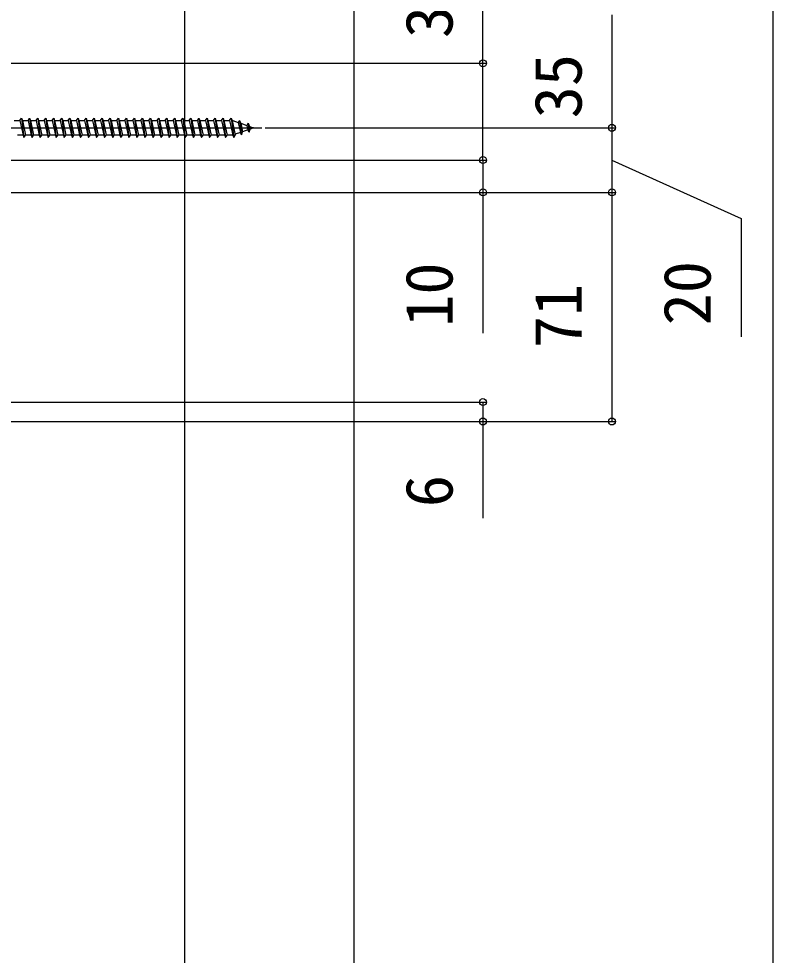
# Model space of a CAD drawing. Units: millimetres, scale not verified. Extents: x -875 to 875, y -1305 to 1298.
# Drawn here: x 641.1 to 875, y 276.9 to 567.1 of the extents above; entities that cross this region are included whole.
import ezdxf
from ezdxf.enums import TextEntityAlignment as Align

# ---------------------------------------------------------------- set-up
doc = ezdxf.new("R2010")
doc.units = ezdxf.units.MM
doc.header["$LTSCALE"] = 8
for name, color, linetype in [('0-5_YKK_12', 2, 'Continuous'), ('0-6_YKK_13', 4, 'Continuous'), ('0-7_YKK_D', 6, 'Continuous'), ('0-8_YKK_ZWAK', 7, 'Continuous'), ('0-9_YSS_K', 3, 'Continuous')]:
    doc.layers.add(name, color=color, linetype=linetype)
doc.styles.add('ＭＳ ゴシック', font='')
doc.styles.get('ＭＳ ゴシック').set_extended_font_data('MS Gothic')

msp = doc.modelspace()

# ---------------------------------------------------------------- linework, layer by layer
at = {"layer": '0-5_YKK_12'}
msp.add_line((692.5, 1072.3), (692.5, 128.664), dxfattribs=at)
at = {"layer": '0-6_YKK_13'}
for p, q in [((639.75, 535.55), (641.5, 535.55)), ((642, 536.3), (642.75, 530.3)), ((642.25, 535.55), (644, 535.55)), ((642.25, 535.55), (643.25, 531.05)), ((644.5, 536.3), (645.25, 530.3)), ((644.75, 535.55), (646.5, 535.55)), ((644.75, 535.55), (645.75, 531.05)), ((647, 536.3), (647.75, 530.3)), ((647.25, 535.55), (649, 535.55)), ((647.25, 535.55), (648.25, 531.05)), ((649.5, 536.3), (650.25, 530.3)), ((649.75, 535.55), (651.5, 535.55)), ((649.75, 535.55), (650.75, 531.05)), ((652, 536.3), (652.75, 530.3)), ((652.25, 535.55), (654, 535.55)), ((652.25, 535.55), (653.25, 531.05)), ((654.5, 536.3), (655.25, 530.3)), ((654.75, 535.55), (656.5, 535.55)), ((654.75, 535.55), (655.75, 531.05)), ((657, 536.3), (657.75, 530.3)), ((657.25, 535.55), (659, 535.55)), ((657.25, 535.55), (658.25, 531.05)), ((659.5, 536.3), (660.25, 530.3)), ((659.75, 535.55), (661.5, 535.55)), ((659.75, 535.55), (660.75, 531.05)), ((662, 536.3), (662.75, 530.3)), ((662.25, 535.55), (664, 535.55)), ((662.25, 535.55), (663.25, 531.05)), ((664.5, 536.3), (665.25, 530.3)), ((664.75, 535.55), (665.75, 531.05)), ((667, 536.3), (667.75, 530.3)), ((667.25, 535.55), (669, 535.55)), ((667.25, 535.55), (668.25, 531.05)), ((669.5, 536.3), (670.25, 530.3)), ((669.75, 535.55), (670.75, 531.05)), ((672, 536.3), (672.75, 530.3)), ((672.25, 535.55), (674, 535.55)), ((672.25, 535.55), (673.25, 531.05)), ((674.5, 536.3), (675.25, 530.3)), ((674.75, 535.55), (675.75, 531.05)), ((677, 536.3), (677.75, 530.3)), ((677.25, 535.55), (679, 535.55)), ((677.25, 535.55), (678.25, 531.05)), ((679.5, 536.3), (680.25, 530.3)), ((679.75, 535.55), (680.75, 531.05)), ((682, 536.3), (682.75, 530.3)), ((682.25, 535.55), (684, 535.55)), ((682.25, 535.55), (683.25, 531.05)), ((684.5, 536.3), (685.25, 530.3)), ((684.75, 535.55), (685.75, 531.05)), ((687, 536.3), (687.75, 530.3)), ((687.25, 535.55), (689, 535.55)), ((687.25, 535.55), (688.25, 531.05)), ((689.5, 536.3), (690.25, 530.3)), ((689.75, 535.55), (690.75, 531.05)), ((692, 536.3), (692.75, 530.3)), ((692.25, 535.55), (694, 535.55)), ((692.25, 535.55), (693.25, 531.05)), ((694.5, 536.3), (695.25, 530.3)), ((694.75, 535.55), (695.75, 531.05)), ((697, 536.3), (697.75, 530.3)), ((697.25, 535.55), (699, 535.55)), ((697.25, 535.55), (698.25, 531.05)), ((699.5, 536.3), (700.25, 530.3)), ((699.75, 535.55), (701.5, 535.55)), ((699.75, 535.55), (700.75, 531.05)), ((702, 536.3), (702.75, 530.3)), ((702.25, 535.55), (703.25, 531.05)), ((702.25, 535.55), (704, 535.55)), ((704.5, 536.3), (705.25, 530.3)), ((704.75, 535.55), (705.75, 531.05)), ((704.75, 535.55), (706.5, 535.55)), ((707, 536.3), (707.75, 530.3)), ((707.25, 535.55), (707.466, 535.55)), ((707.25, 535.55), (708.25, 531.05)), ((707.466, 535.55), (709.127, 534.978)), ((709.586, 535.613), (709.127, 534.978)), ((709.127, 534.978), (709.82, 531.861)), ((709.586, 535.613), (709.939, 534.698)), ((709.586, 535.613), (710.14, 531.178)), ((709.939, 534.698), (711.834, 534.046)), ((709.939, 534.698), (710.517, 532.101)), ((712.198, 534.714), (711.834, 534.046)), ((711.834, 534.046), (712.142, 532.66)), ((712.198, 534.714), (712.646, 533.766)), ((712.198, 534.714), (712.537, 532.003)), ((617.5, 533.3), (716.5, 533.3)), ((709.82, 531.861), (708.194, 531.301)), ((710.14, 531.178), (709.82, 531.861)), ((710.14, 531.178), (710.517, 532.101)), ((712.142, 532.66), (710.517, 532.101)), ((712.537, 532.003), (712.142, 532.66)), ((712.537, 532.003), (712.839, 532.9)), ((712.646, 533.766), (714, 533.3)), ((712.646, 533.766), (712.839, 532.9)), ((714, 533.3), (712.839, 532.9)), ((642.5, 531.05), (640.75, 531.05)), ((645, 531.05), (643.25, 531.05)), ((647.5, 531.05), (645.75, 531.05)), ((650, 531.05), (648.25, 531.05)), ((652.5, 531.05), (650.75, 531.05)), ((655, 531.05), (653.25, 531.05)), ((657.5, 531.05), (655.75, 531.05)), ((660, 531.05), (658.25, 531.05)), ((662.5, 531.05), (660.75, 531.05)), ((665, 531.05), (663.25, 531.05)), ((667.5, 531.05), (665.75, 531.05)), ((670, 531.05), (668.25, 531.05)), ((672.5, 531.05), (670.75, 531.05)), ((675, 531.05), (673.25, 531.05)), ((677.5, 531.05), (675.75, 531.05)), ((680, 531.05), (678.25, 531.05)), ((682.5, 531.05), (680.75, 531.05)), ((685, 531.05), (683.25, 531.05)), ((687.5, 531.05), (685.75, 531.05)), ((690, 531.05), (688.25, 531.05)), ((692.5, 531.05), (690.75, 531.05)), ((695, 531.05), (693.25, 531.05)), ((697.5, 531.05), (695.75, 531.05)), ((700, 531.05), (698.25, 531.05)), ((702.5, 531.05), (700.75, 531.05)), ((705, 531.05), (703.25, 531.05)), ((707.466, 531.05), (705.75, 531.05)), ((707.498, 531.061), (707.466, 531.05))]:
    msp.add_line(p, q, dxfattribs=at)
for points in [[(641.5, 535.55), (642, 536.3), (642.25, 535.55)], [(641.5, 535.55), (642.5, 531.05), (642.75, 530.3), (643.25, 531.05)], [(644, 535.55), (644.5, 536.3), (644.75, 535.55)], [(644, 535.55), (645, 531.05), (645.25, 530.3), (645.75, 531.05)], [(646.5, 535.55), (647, 536.3), (647.25, 535.55)], [(646.5, 535.55), (647.5, 531.05), (647.75, 530.3), (648.25, 531.05)], [(649, 535.55), (649.5, 536.3), (649.75, 535.55)], [(649, 535.55), (650, 531.05), (650.25, 530.3), (650.75, 531.05)], [(651.5, 535.55), (652, 536.3), (652.25, 535.55)], [(651.5, 535.55), (652.5, 531.05), (652.75, 530.3), (653.25, 531.05)], [(654, 535.55), (654.5, 536.3), (654.75, 535.55)], [(654, 535.55), (655, 531.05), (655.25, 530.3), (655.75, 531.05)], [(656.5, 535.55), (657, 536.3), (657.25, 535.55)], [(656.5, 535.55), (657.5, 531.05), (657.75, 530.3), (658.25, 531.05)], [(659, 535.55), (659.5, 536.3), (659.75, 535.55)], [(659, 535.55), (660, 531.05), (660.25, 530.3), (660.75, 531.05)], [(661.5, 535.55), (662, 536.3), (662.25, 535.55)], [(661.5, 535.55), (662.5, 531.05), (662.75, 530.3), (663.25, 531.05)], [(664, 535.55), (664.5, 536.3), (664.75, 535.55)], [(664, 535.55), (665, 531.05), (665.25, 530.3), (665.75, 531.05)], [(664.75, 535.55), (666.5, 535.55), (667, 536.3), (667.25, 535.55)], [(666.5, 535.55), (667.5, 531.05), (667.75, 530.3), (668.25, 531.05)], [(669, 535.55), (669.5, 536.3), (669.75, 535.55)], [(669, 535.55), (670, 531.05), (670.25, 530.3), (670.75, 531.05)], [(669.75, 535.55), (671.5, 535.55), (672, 536.3), (672.25, 535.55)], [(671.5, 535.55), (672.5, 531.05), (672.75, 530.3), (673.25, 531.05)], [(674, 535.55), (674.5, 536.3), (674.75, 535.55)], [(674, 535.55), (675, 531.05), (675.25, 530.3), (675.75, 531.05)], [(674.75, 535.55), (676.5, 535.55), (677, 536.3), (677.25, 535.55)], [(676.5, 535.55), (677.5, 531.05), (677.75, 530.3), (678.25, 531.05)], [(679, 535.55), (679.5, 536.3), (679.75, 535.55)], [(679, 535.55), (680, 531.05), (680.25, 530.3), (680.75, 531.05)], [(679.75, 535.55), (681.5, 535.55), (682, 536.3), (682.25, 535.55)], [(681.5, 535.55), (682.5, 531.05), (682.75, 530.3), (683.25, 531.05)], [(684, 535.55), (684.5, 536.3), (684.75, 535.55)], [(684, 535.55), (685, 531.05), (685.25, 530.3), (685.75, 531.05)], [(684.75, 535.55), (686.5, 535.55), (687, 536.3), (687.25, 535.55)], [(686.5, 535.55), (687.5, 531.05), (687.75, 530.3), (688.25, 531.05)], [(689, 535.55), (689.5, 536.3), (689.75, 535.55)], [(689, 535.55), (690, 531.05), (690.25, 530.3), (690.75, 531.05)], [(689.75, 535.55), (691.5, 535.55), (692, 536.3), (692.25, 535.55)], [(691.5, 535.55), (692.5, 531.05), (692.75, 530.3), (693.25, 531.05)], [(694, 535.55), (694.5, 536.3), (694.75, 535.55)], [(694, 535.55), (695, 531.05), (695.25, 530.3), (695.75, 531.05)], [(694.75, 535.55), (696.5, 535.55), (697, 536.3), (697.25, 535.55)], [(696.5, 535.55), (697.5, 531.05), (697.75, 530.3), (698.25, 531.05)], [(699, 535.55), (699.5, 536.3), (699.75, 535.55)], [(699, 535.55), (700, 531.05), (700.25, 530.3), (700.75, 531.05)], [(701.5, 535.55), (702, 536.3), (702.25, 535.55)], [(701.5, 535.55), (702.5, 531.05), (702.75, 530.3), (703.25, 531.05)], [(704, 535.55), (704.5, 536.3), (704.75, 535.55)], [(704, 535.55), (705, 531.05), (705.25, 530.3), (705.75, 531.05)], [(706.5, 535.55), (707, 536.3), (707.25, 535.55)], [(706.5, 535.55), (707.5, 531.05), (707.75, 530.3), (708.25, 531.05)]]:
    msp.add_lwpolyline(points, dxfattribs=at)
at = {"layer": '0-7_YKK_D'}
for p, q in [((825, 568.3), (825, 533.3)), ((614.75, 553.3), (786, 553.3)), ((717.5, 533.3), (826, 533.3)), ((825, 533.3), (825, 513.3)), ((785, 523.3), (785, 527.6)), ((619, 523.3), (786, 523.3)), ((619, 523.3), (786, 523.3)), ((785, 523.3), (785, 513.3)), ((628.7, 513.3), (826, 513.3)), ((628.7, 513.3), (826, 513.3)), ((628.7, 513.3), (786, 513.3)), ((785, 513.3), (785, 469.7)), ((825, 513.3), (825, 442.3)), ((500.7, 448.3), (786, 448.3)), ((785, 448.3), (785, 442.3)), ((499, 442.3), (786, 442.3)), ((650, 442.3), (826, 442.3)), ((785, 442.3), (785, 412.336))]:
    msp.add_line(p, q, dxfattribs=at)
for points in [[(785, 523.3), (785, 553.3), (785, 594.191)], [(825, 523.3), (865, 505.159), (865, 468.568)]]:
    msp.add_lwpolyline(points, dxfattribs=at)
for centre in [(785, 553.3), (825, 533.3), (825, 533.3), (785, 523.3), (785, 523.3), (785, 513.3), (825, 513.3), (825, 513.3), (785, 448.3), (785, 442.3), (825, 442.3)]:
    msp.add_circle(centre, 1.075, dxfattribs=at)
at = {"layer": '0-8_YKK_ZWAK'}
msp.add_lwpolyline([(-875, -1304.7), (875, -1304.7), (875, 1245.3)], dxfattribs=at)
at = {"layer": '0-9_YSS_K'}
msp.add_line((745, 1072.3), (745, 128.664), dxfattribs=at)

# ---------------------------------------------------------------- texts
at = {"layer": '0-7_YKK_D', "style": 'ＭＳ ゴシック'}
for s, p in [('30', (780, 561.123)), ('35', (820, 536.255)), ('10', (780, 471.632)), ('20', (860, 472.09)), ('71', (820, 465.016)), ('6', (780, 415.745))]:
    msp.add_text(s, height=14.66, rotation=90, dxfattribs=at).set_placement(p, align=Align.BOTTOM_LEFT)

doc.saveas('drawing.dxf')
